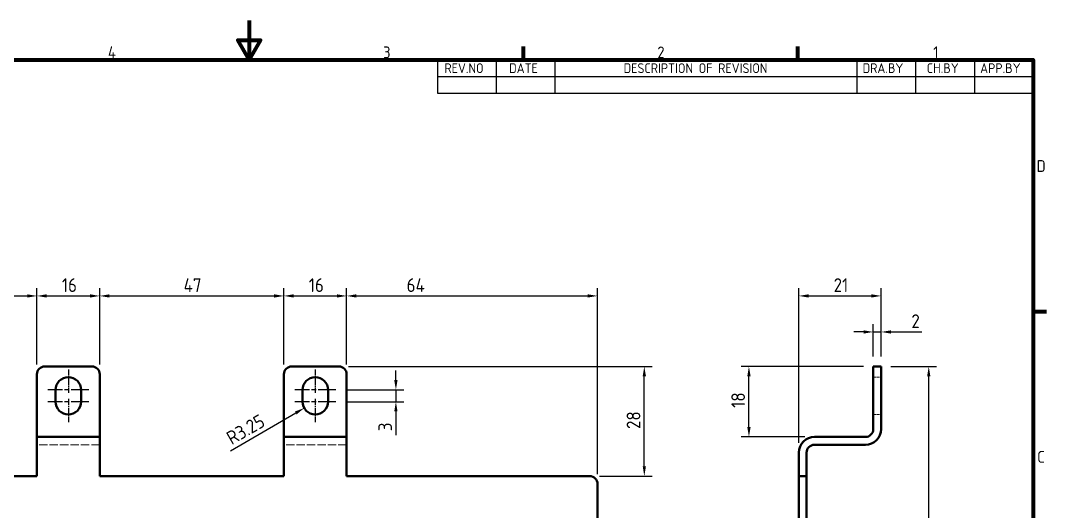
# Model space of a CAD drawing. Header units: millimetres. Extents: x 0 to 420, y 0 to 297.
# Drawn here: x 151.7 to 413.4, y 171.7 to 297 of the extents above; entities that cross this region are included whole.
import ezdxf

# ---------------------------------------------------------------- set-up
doc = ezdxf.new("R2010")
doc.units = ezdxf.units.MM
doc.linetypes.add('CHAIN', pattern=[0.3543, 0.2362, -0.0295, 0.0591, -0.0295])
doc.linetypes.add('DASHED', pattern=[0.2067, 0.1654, -0.0413])
doc.layers.get('0').update_dxf_attribs({"color": 3, "lineweight": 25})
for name, color, linetype, lineweight in [('가려진 것(ISO)', 2, 'DASHED', 18), ('가시적인 것(ISO)', 3, 'Continuous', 40), ('경계(ISO)', 7, 'Continuous', 70), ('기호(ISO)', 5, 'Continuous', 25), ('중심 표식(ISO)', 1, 'Continuous', 25), ('치수(ISO)', 7, 'Continuous', 25)]:
    doc.layers.add(name, color=color, linetype=linetype, lineweight=lineweight)
doc.styles.add('ISO Proportiona M2B', font='isocp.shx')
doc.styles.add('문자 텍스트_M2B', font='isocp.shx')
doc.styles.add('치수 텍스트_PSTEK_POSCO', font='isocp.shx')
doc.dimstyles.new('치수_PSTEK_POSCO', dxfattribs={"dimtxt": 3.5, "dimasz": 2.5, "dimexe": 2, "dimexo": 2.5, "dimgap": 1, "dimtad": 1, "dimrnd": 1e-08, "dimdsep": 46, "dimtxsty": '치수 텍스트_PSTEK_POSCO', "dimcen": 0.09, "dimdle": 10, "dimclrd": 7, "dimclre": 7, "dimclrt": 2, "dimadec": 1, "dimazin": 2, "dimtfac": 1, "dimtmove": 0, "dimatfit": 3, "dimfxl": 0, "dimtolj": 1, "dimlwd": -1, "dimlwe": -1, "dimarcsym": 0})

# ---------------------------------------------------------------- blocks, each defined once
blk = doc.blocks.new('경계 Default Border')
at = {"layer": '경계(ISO)'}
for p, q in [((280, 287), (280, 290.4)), ((350, 287), (350, 290.4)), ((410, 222.75), (413.4, 222.75))]:
    blk.add_line(p, q, dxfattribs=at)
at = {"layer": '경계(ISO)', "flags": 128}
for points in [[(210, 297), (210, 287), (207.11, 292), (212.89, 292), (210, 287)], [(10, 10), (10, 287), (410, 287), (410, 10), (10, 10)]]:
    blk.add_lwpolyline(points, dxfattribs=at)
at = {"layer": '경계(ISO)', "color": 2, "char_height": 3, "attachment_point": 7, "style": '문자 텍스트_M2B'}
for s, insert in [('4', (173.97, 287.4)), ('3', (244.17, 287.37)), ('2', (314.13, 287.37)), ('1', (384.49, 287.4)), ('D', (410.88, 258.35)), ('C', (411.04, 184.1))]:
    blk.add_mtext(s, dxfattribs=dict(at, insert=insert))
blk = doc.blocks.new('리비전 내역')
at = {"layer": '기호(ISO)'}
for p, q in [((258, 287), (410, 287)), ((258, 287), (258, 282.72)), ((273, 287), (273, 282.72)), ((288, 287), (288, 282.72)), ((365, 287), (365, 282.72)), ((380, 287), (380, 282.72)), ((395, 287), (395, 282.72)), ((410, 287), (410, 282.72)), ((258, 282.72), (410, 282.72)), ((258, 282.72), (258, 278.44)), ((273, 282.72), (273, 278.44)), ((288, 282.72), (288, 278.44)), ((365, 282.72), (365, 278.44)), ((380, 282.72), (380, 278.44)), ((395, 282.72), (395, 278.44)), ((410, 282.72), (410, 278.44)), ((258, 278.44), (410, 278.44))]:
    blk.add_line(p, q, dxfattribs=at)
at = {"layer": '기호(ISO)', "color": 2, "char_height": 2.5, "attachment_point": 7, "style": 'ISO Proportiona M2B'}
for s, insert in [('REV.NO', (259.79, 283.58)), ('DATE', (276.31, 283.58)), ('DESCRIPTION OF REVISION', (305.51, 283.58)), ('DRA.BY', (366.48, 283.58)), ('CH.BY', (382.86, 283.58)), ('APP.BY', (396.48, 283.58))]:
    blk.add_mtext(s, dxfattribs=dict(at, insert=insert))
blk = doc.blocks.new('*D23')
at = {"layer": 'Defpoints', "color": 0, "transparency": 16777216}
for p in [(232.11, 202.69), (247.43, 202.69), (232.11, 199.69)]:
    blk.add_point(p, dxfattribs=at)
at = {"layer": '치수(ISO)', "color": 7, "transparency": 16777216}
for p, q in [((247.43, 205.19), (247.43, 207.69)), ((234.61, 202.69), (249.43, 202.69)), ((247.43, 202.69), (247.43, 199.69)), ((234.61, 199.69), (249.43, 199.69)), ((247.43, 197.19), (247.43, 191.15))]:
    blk.add_line(p, q, dxfattribs=at)
for points in [[(247.01, 205.19), (247.84, 205.19), (247.43, 202.69)], [(247.01, 197.19), (247.84, 197.19), (247.43, 199.69)]]:
    blk.add_solid(points, dxfattribs=at)
at = {"layer": '치수(ISO)', "color": 2, "transparency": 16777216, "insert": (244.68, 192.15), "char_height": 3.5, "attachment_point": 4, "rotation": 90, "style": '치수 텍스트_PSTEK_POSCO'}
blk.add_mtext('\\A1;3', dxfattribs=at)
blk = doc.blocks.new('*D24')
at = {"layer": 'Defpoints', "color": 0, "transparency": 16777216}
for p in [(226.86, 199.69), (224.05, 198.07)]:
    blk.add_point(p, dxfattribs=at)
at = {"layer": '치수(ISO)', "color": 7, "transparency": 16777216}
blk.add_line((205.19, 187.18), (221.88, 196.82), dxfattribs=at)
blk.add_solid([(221.67, 197.18), (222.09, 196.45), (224.05, 198.07)], dxfattribs=at)
at = {"layer": '치수(ISO)', "color": 2, "transparency": 16777216, "insert": (204.68, 190.06), "char_height": 3.5, "attachment_point": 4, "rotation": 30, "style": '치수 텍스트_PSTEK_POSCO'}
blk.add_mtext('\\A1;R3.25', dxfattribs=at)
blk = doc.blocks.new('*D27')
at = {"layer": 'Defpoints', "color": 0, "transparency": 16777216}
for p in [(155.86, 226.69), (108.86, 206.69), (155.86, 206.69)]:
    blk.add_point(p, dxfattribs=at)
at = {"layer": '치수(ISO)', "color": 7, "transparency": 16777216}
for p, q in [((108.86, 209.19), (108.86, 228.69)), ((155.86, 209.19), (155.86, 228.69)), ((111.36, 226.69), (153.36, 226.69))]:
    blk.add_line(p, q, dxfattribs=at)
for points in [[(111.36, 227.11), (111.36, 226.27), (108.86, 226.69)], [(153.36, 227.11), (153.36, 226.27), (155.86, 226.69)]]:
    blk.add_solid(points, dxfattribs=at)
at = {"layer": '치수(ISO)', "color": 2, "transparency": 16777216, "insert": (130.27, 229.44), "char_height": 3.5, "attachment_point": 4, "style": '치수 텍스트_PSTEK_POSCO'}
blk.add_mtext('\\A1;47', dxfattribs=at)
blk = doc.blocks.new('*D28')
at = {"layer": 'Defpoints', "color": 0, "transparency": 16777216}
for p in [(171.86, 226.69), (155.86, 206.69), (171.86, 206.69)]:
    blk.add_point(p, dxfattribs=at)
at = {"layer": '치수(ISO)', "color": 7, "transparency": 16777216}
for p, q in [((155.86, 209.19), (155.86, 228.69)), ((171.86, 209.19), (171.86, 228.69)), ((158.36, 226.69), (169.36, 226.69))]:
    blk.add_line(p, q, dxfattribs=at)
for points in [[(158.36, 227.11), (158.36, 226.27), (155.86, 226.69)], [(169.36, 227.11), (169.36, 226.27), (171.86, 226.69)]]:
    blk.add_solid(points, dxfattribs=at)
at = {"layer": '치수(ISO)', "color": 2, "transparency": 16777216, "insert": (162.21, 229.44), "char_height": 3.5, "attachment_point": 4, "style": '치수 텍스트_PSTEK_POSCO'}
blk.add_mtext('\\A1;16', dxfattribs=at)
blk = doc.blocks.new('*D29')
at = {"layer": 'Defpoints', "color": 0, "transparency": 16777216}
for p in [(218.86, 226.69), (171.86, 206.69), (218.86, 206.69)]:
    blk.add_point(p, dxfattribs=at)
at = {"layer": '치수(ISO)', "color": 7, "transparency": 16777216}
for p, q in [((171.86, 209.19), (171.86, 228.69)), ((218.86, 209.19), (218.86, 228.69)), ((174.36, 226.69), (216.36, 226.69))]:
    blk.add_line(p, q, dxfattribs=at)
for points in [[(174.36, 227.11), (174.36, 226.27), (171.86, 226.69)], [(216.36, 227.11), (216.36, 226.27), (218.86, 226.69)]]:
    blk.add_solid(points, dxfattribs=at)
at = {"layer": '치수(ISO)', "color": 2, "transparency": 16777216, "insert": (193.27, 229.44), "char_height": 3.5, "attachment_point": 4, "style": '치수 텍스트_PSTEK_POSCO'}
blk.add_mtext('\\A1;47', dxfattribs=at)
blk = doc.blocks.new('*D30')
at = {"layer": 'Defpoints', "color": 0, "transparency": 16777216}
for p in [(234.86, 226.69), (218.86, 206.69), (234.86, 206.69)]:
    blk.add_point(p, dxfattribs=at)
at = {"layer": '치수(ISO)', "color": 7, "transparency": 16777216}
for p, q in [((218.86, 209.19), (218.86, 228.69)), ((234.86, 209.19), (234.86, 228.69)), ((221.36, 226.69), (232.36, 226.69))]:
    blk.add_line(p, q, dxfattribs=at)
for points in [[(221.36, 227.11), (221.36, 226.27), (218.86, 226.69)], [(232.36, 227.11), (232.36, 226.27), (234.86, 226.69)]]:
    blk.add_solid(points, dxfattribs=at)
at = {"layer": '치수(ISO)', "color": 2, "transparency": 16777216, "insert": (225.21, 229.44), "char_height": 3.5, "attachment_point": 4, "style": '치수 텍스트_PSTEK_POSCO'}
blk.add_mtext('\\A1;16', dxfattribs=at)
blk = doc.blocks.new('*D31')
at = {"layer": 'Defpoints', "color": 0, "transparency": 16777216}
for p in [(298.86, 226.69), (234.86, 206.69), (298.86, 178.69)]:
    blk.add_point(p, dxfattribs=at)
at = {"layer": '치수(ISO)', "color": 7, "transparency": 16777216}
for p, q in [((234.86, 209.19), (234.86, 228.69)), ((298.86, 181.19), (298.86, 228.69)), ((237.36, 226.69), (296.36, 226.69))]:
    blk.add_line(p, q, dxfattribs=at)
for points in [[(237.36, 227.11), (237.36, 226.27), (234.86, 226.69)], [(296.36, 227.11), (296.36, 226.27), (298.86, 226.69)]]:
    blk.add_solid(points, dxfattribs=at)
at = {"layer": '치수(ISO)', "color": 2, "transparency": 16777216, "insert": (250.17, 229.44), "char_height": 3.5, "attachment_point": 4, "style": '치수 텍스트_PSTEK_POSCO'}
blk.add_mtext('\\A1;64', dxfattribs=at)
blk = doc.blocks.new('*D42')
at = {"layer": 'Defpoints', "color": 0, "transparency": 16777216}
for p in [(371.22, 226.69), (371.22, 208.69), (350.22, 186.69)]:
    blk.add_point(p, dxfattribs=at)
at = {"layer": '치수(ISO)', "color": 7, "transparency": 16777216}
for p, q in [((350.22, 189.19), (350.22, 228.69)), ((371.22, 211.19), (371.22, 228.69)), ((352.72, 226.69), (368.72, 226.69))]:
    blk.add_line(p, q, dxfattribs=at)
for points in [[(352.72, 227.11), (352.72, 226.27), (350.22, 226.69)], [(368.72, 227.11), (368.72, 226.27), (371.22, 226.69)]]:
    blk.add_solid(points, dxfattribs=at)
at = {"layer": '치수(ISO)', "color": 2, "transparency": 16777216, "insert": (359.1, 229.44), "char_height": 3.5, "attachment_point": 4, "style": '치수 텍스트_PSTEK_POSCO'}
blk.add_mtext('\\A1;21', dxfattribs=at)
blk = doc.blocks.new('*D43')
at = {"layer": 'Defpoints', "color": 0, "transparency": 16777216}
for p in [(371.22, 217.49), (369.22, 208.69), (371.22, 208.69)]:
    blk.add_point(p, dxfattribs=at)
at = {"layer": '치수(ISO)', "color": 7, "transparency": 16777216}
for p, q in [((366.72, 217.49), (364.22, 217.49)), ((369.22, 211.19), (369.22, 219.49)), ((369.22, 217.49), (371.22, 217.49)), ((371.22, 211.19), (371.22, 219.49)), ((373.72, 217.49), (381.64, 217.49))]:
    blk.add_line(p, q, dxfattribs=at)
for points in [[(366.72, 217.91), (366.72, 217.07), (369.22, 217.49)], [(373.72, 217.91), (373.72, 217.07), (371.22, 217.49)]]:
    blk.add_solid(points, dxfattribs=at)
at = {"layer": '치수(ISO)', "color": 2, "transparency": 16777216, "insert": (378.94, 220.24), "char_height": 3.5, "attachment_point": 4, "style": '치수 텍스트_PSTEK_POSCO'}
blk.add_mtext('\\A1;2', dxfattribs=at)
blk = doc.blocks.new('*D47')
at = {"layer": 'Defpoints', "color": 0, "transparency": 16777216}
for p in [(371.22, 208.69), (383.36, 208.69), (358.22, 105.69)]:
    blk.add_point(p, dxfattribs=at)
at = {"layer": '치수(ISO)', "color": 7, "transparency": 16777216}
for p, q in [((373.72, 208.69), (385.36, 208.69)), ((383.36, 108.19), (383.36, 206.19)), ((360.72, 105.69), (385.36, 105.69))]:
    blk.add_line(p, q, dxfattribs=at)
for points in [[(382.95, 206.19), (383.78, 206.19), (383.36, 208.69)], [(382.95, 108.19), (383.78, 108.19), (383.36, 105.69)]]:
    blk.add_solid(points, dxfattribs=at)
at = {"layer": '치수(ISO)', "color": 2, "transparency": 16777216, "insert": (380.61, 154.32), "char_height": 3.5, "attachment_point": 4, "rotation": 90, "style": '치수 텍스트_PSTEK_POSCO'}
blk.add_mtext('\\A1;103', dxfattribs=at)
blk = doc.blocks.new('*D49')
at = {"layer": 'Defpoints', "color": 0, "transparency": 16777216}
for p in [(337.49, 208.69), (369.22, 208.69), (354.22, 190.69)]:
    blk.add_point(p, dxfattribs=at)
at = {"layer": '치수(ISO)', "color": 7, "transparency": 16777216}
for p, q in [((366.72, 208.69), (335.49, 208.69)), ((337.49, 193.19), (337.49, 206.19)), ((351.72, 190.69), (335.49, 190.69))]:
    blk.add_line(p, q, dxfattribs=at)
for points in [[(337.07, 206.19), (337.91, 206.19), (337.49, 208.69)], [(337.07, 193.19), (337.91, 193.19), (337.49, 190.69)]]:
    blk.add_solid(points, dxfattribs=at)
at = {"layer": '치수(ISO)', "color": 2, "transparency": 16777216, "insert": (334.74, 198.12), "char_height": 3.5, "attachment_point": 4, "rotation": 90, "style": '치수 텍스트_PSTEK_POSCO'}
blk.add_mtext('\\A1;18', dxfattribs=at)
blk = doc.blocks.new('*D50')
at = {"layer": 'Defpoints', "color": 0, "transparency": 16777216}
for p in [(232.86, 208.69), (310.8, 208.69), (296.86, 180.69)]:
    blk.add_point(p, dxfattribs=at)
at = {"layer": '치수(ISO)', "color": 7, "transparency": 16777216}
for p, q in [((235.36, 208.69), (312.8, 208.69)), ((310.8, 183.19), (310.8, 206.19)), ((299.36, 180.69), (312.8, 180.69))]:
    blk.add_line(p, q, dxfattribs=at)
for points in [[(310.39, 206.19), (311.22, 206.19), (310.8, 208.69)], [(310.39, 183.19), (311.22, 183.19), (310.8, 180.69)]]:
    blk.add_solid(points, dxfattribs=at)
at = {"layer": '치수(ISO)', "color": 2, "transparency": 16777216, "insert": (308.05, 192.72), "char_height": 3.5, "attachment_point": 4, "rotation": 90, "style": '치수 텍스트_PSTEK_POSCO'}
blk.add_mtext('\\A1;28', dxfattribs=at)

msp = doc.modelspace()

# ---------------------------------------------------------------- linework, layer by layer
at = {"layer": '가려진 것(ISO)', "ltscale": 3.809293}
for p, q in [((369.217, 205.94), (371.217, 205.94)), ((369.217, 196.44), (371.217, 196.44))]:
    msp.add_line(p, q, dxfattribs=at)
at = {"layer": '가려진 것(ISO)', "ltscale": 12.901145}
for p, q in [((171.861, 188.69), (155.861, 188.69)), ((234.861, 188.69), (218.861, 188.69))]:
    msp.add_line(p, q, dxfattribs=at)
at = {"layer": '가시적인 것(ISO)'}
for p, q in [((169.861, 208.69), (157.861, 208.69)), ((232.861, 208.69), (220.861, 208.69)), ((371.217, 208.69), (369.217, 208.69)), ((369.217, 206.69), (369.217, 208.69)), ((371.217, 208.69), (371.217, 206.69)), ((155.861, 206.69), (155.861, 192.69)), ((171.861, 192.69), (171.861, 206.69)), ((218.861, 206.69), (218.861, 192.69)), ((234.861, 192.69), (234.861, 206.69)), ((369.217, 192.69), (369.217, 206.69)), ((371.217, 206.69), (371.217, 192.69)), ((160.611, 199.69), (160.611, 202.69)), ((167.111, 202.69), (167.111, 199.69)), ((223.611, 199.69), (223.611, 202.69)), ((230.111, 202.69), (230.111, 199.69)), ((155.861, 192.69), (155.861, 190.69)), ((171.861, 190.69), (171.861, 192.69)), ((218.861, 192.69), (218.861, 190.69)), ((234.861, 190.69), (234.861, 192.69)), ((155.861, 186.69), (155.861, 190.69)), ((155.861, 190.69), (171.861, 190.69)), ((171.861, 190.69), (171.861, 186.69)), ((218.861, 186.69), (218.861, 190.69)), ((218.861, 190.69), (234.861, 190.69)), ((234.861, 190.69), (234.861, 186.69)), ((354.217, 190.69), (367.217, 190.69)), ((367.217, 188.69), (354.217, 188.69)), ((155.861, 186.69), (155.861, 180.69)), ((171.861, 180.69), (171.861, 186.69)), ((218.861, 186.69), (218.861, 180.69)), ((234.861, 180.69), (234.861, 186.69)), ((350.217, 180.69), (350.217, 186.69)), ((352.217, 186.69), (352.217, 180.69)), ((155.861, 180.69), (108.861, 180.69)), ((218.861, 180.69), (171.861, 180.69)), ((296.861, 180.69), (234.861, 180.69)), ((350.217, 178.69), (350.217, 180.69)), ((352.217, 180.69), (350.217, 180.69)), ((352.217, 180.69), (352.217, 178.69)), ((298.861, 149.69), (298.861, 178.69)), ((350.217, 149.69), (350.217, 178.69)), ((352.217, 178.69), (352.217, 149.69))]:
    msp.add_line(p, q, dxfattribs=at)
for centre, radius, start, end in [((157.861, 206.69), 2, 90, 180), ((169.861, 206.69), 2, 0, 90), ((220.861, 206.69), 2, 90, 180), ((232.861, 206.69), 2, 0, 90), ((163.861, 202.69), 3.25, 0, 180), ((226.861, 202.69), 3.25, 0, 180), ((163.861, 199.69), 3.25, 180, 0), ((226.861, 199.69), 3.25, 180, 0), ((367.217, 192.69), 2, 270, 0), ((367.217, 192.69), 4, 270, 0), ((354.217, 186.69), 4, 90, 180), ((354.217, 186.69), 2, 90, 180), ((296.861, 178.69), 2, 0, 90)]:
    msp.add_arc(centre, radius, start, end, dxfattribs=at)
at = {"layer": '중심 표식(ISO)', "linetype": 'CHAIN', "ltscale": 6.667144}
for p, q in [((163.861, 207.94), (163.861, 201.94)), ((226.861, 207.94), (226.861, 201.94)), ((163.861, 200.44), (163.861, 194.44)), ((226.861, 200.44), (226.861, 194.44))]:
    msp.add_line(p, q, dxfattribs=at)
at = {"layer": '중심 표식(ISO)', "linetype": 'CHAIN', "ltscale": 19.051651}
for p, q in [((169.111, 202.69), (158.611, 202.69)), ((232.111, 202.69), (221.611, 202.69)), ((169.111, 199.69), (158.611, 199.69)), ((232.111, 199.69), (221.611, 199.69))]:
    msp.add_line(p, q, dxfattribs=at)

# ---------------------------------------------------------------- block references
msp.add_blockref('경계 Default Border', (0, 0))
at = {"layer": '기호(ISO)'}
msp.add_blockref('리비전 내역', (0, 0), dxfattribs=at)

# ---------------------------------------------------------------- dimensions: what is measured, and where the dimension line sits
at = {"layer": '치수(ISO)', "color": 7}
for base, p1, p2, angle, override, picture, middle in [((155.861, 226.69), (108.861, 206.69), (155.861, 206.69), 180, {"dimdec": 2, "dimtp": 0, "dimtm": 0, "dimtdec": 2, "dimtofl": 0, "dimatfit": 1}, '*D27', (132.371, 226.69)), ((171.861, 226.69), (155.861, 206.69), (171.861, 206.69), 180, {"dimdec": 2, "dimtp": 0, "dimtm": 0, "dimtdec": 2, "dimtofl": 0, "dimatfit": 1}, '*D28', (163.871, 226.69)), ((218.861, 226.69), (171.861, 206.69), (218.861, 206.69), 180, {"dimdec": 2, "dimtp": 0, "dimtm": 0, "dimtdec": 2, "dimtofl": 0, "dimatfit": 1}, '*D29', (195.371, 226.69)), ((234.861, 226.69), (218.861, 206.69), (234.861, 206.69), 180, {"dimdec": 2, "dimtp": 0, "dimtm": 0, "dimtdec": 2, "dimtofl": 0, "dimatfit": 1}, '*D30', (226.871, 226.69)), ((298.861, 226.69), (234.861, 206.69), (298.861, 178.69), 180, {"dimdec": 2, "dimtp": 0, "dimtm": 0, "dimtdec": 2, "dimtofl": 0, "dimatfit": 1}, '*D31', (252.371, 226.69)), ((371.217, 217.489), (369.217, 208.69), (371.217, 208.69), 180, {"dimdec": 2, "dimtp": 0, "dimtm": 0, "dimtdec": 2, "dimtofl": 1, "dimatfit": 1}, '*D43', (379.79, 217.489)), ((247.425, 202.69), (232.111, 199.69), (232.111, 202.69), 90, {"dimdec": 2, "dimtp": 0, "dimtm": 0, "dimtdec": 2, "dimtofl": 1, "dimatfit": 1}, '*D23', (247.425, 192.918)), ((310.805, 208.69), (296.861, 180.69), (232.861, 208.69), 90, {"dimdec": 2, "dimtp": 0, "dimtm": 0, "dimtdec": 2, "dimtofl": 0, "dimatfit": 1}, '*D50', (310.805, 194.69)), ((337.491, 208.69), (354.217, 190.69), (369.217, 208.69), 270, {"dimdec": 2, "dimtp": 0, "dimtm": 0, "dimtdec": 2, "dimtofl": 0, "dimatfit": 1}, '*D49', (337.491, 199.69)), ((383.365, 208.69), (358.217, 105.69), (371.217, 208.69), 270, {"dimdec": 2, "dimtp": 0, "dimtm": 0, "dimtdec": 2, "dimtofl": 0, "dimatfit": 1}, '*D47', (383.365, 157.19))]:
    dim = msp.add_linear_dim(base=base, p1=p1, p2=p2, angle=angle, dimstyle='치수_PSTEK_POSCO', override=override, dxfattribs=at)
    dim.commit()
    dim.dimension.update_dxf_attribs({"geometry": picture, "text_midpoint": middle, "dimtype": 160})
dim = msp.add_linear_dim(base=(371.217, 226.69), p1=(350.217, 186.69), p2=(371.217, 208.69), dimstyle='치수_PSTEK_POSCO', override={"dimdec": 2, "dimtp": 0, "dimtm": 0, "dimtdec": 2, "dimtofl": 0, "dimatfit": 1}, dxfattribs=at)
dim.commit()
dim.dimension.update_dxf_attribs({"geometry": '*D42', "text_midpoint": (360.717, 226.69), "dimtype": 160})
dim = msp.add_radius_dim(center=(226.861, 199.69), mpoint=(224.047, 198.065), dimstyle='치수_PSTEK_POSCO', override={"dimdec": 2, "dimcen": 0, "dimtp": 0, "dimtm": 0, "dimtdec": 2, "dimtofl": 0}, dxfattribs=at)
dim.commit()
dim.dimension.update_dxf_attribs({"geometry": '*D24', "text_midpoint": (210.513, 190.252), "dimtype": 164})

doc.saveas('drawing.dxf')
